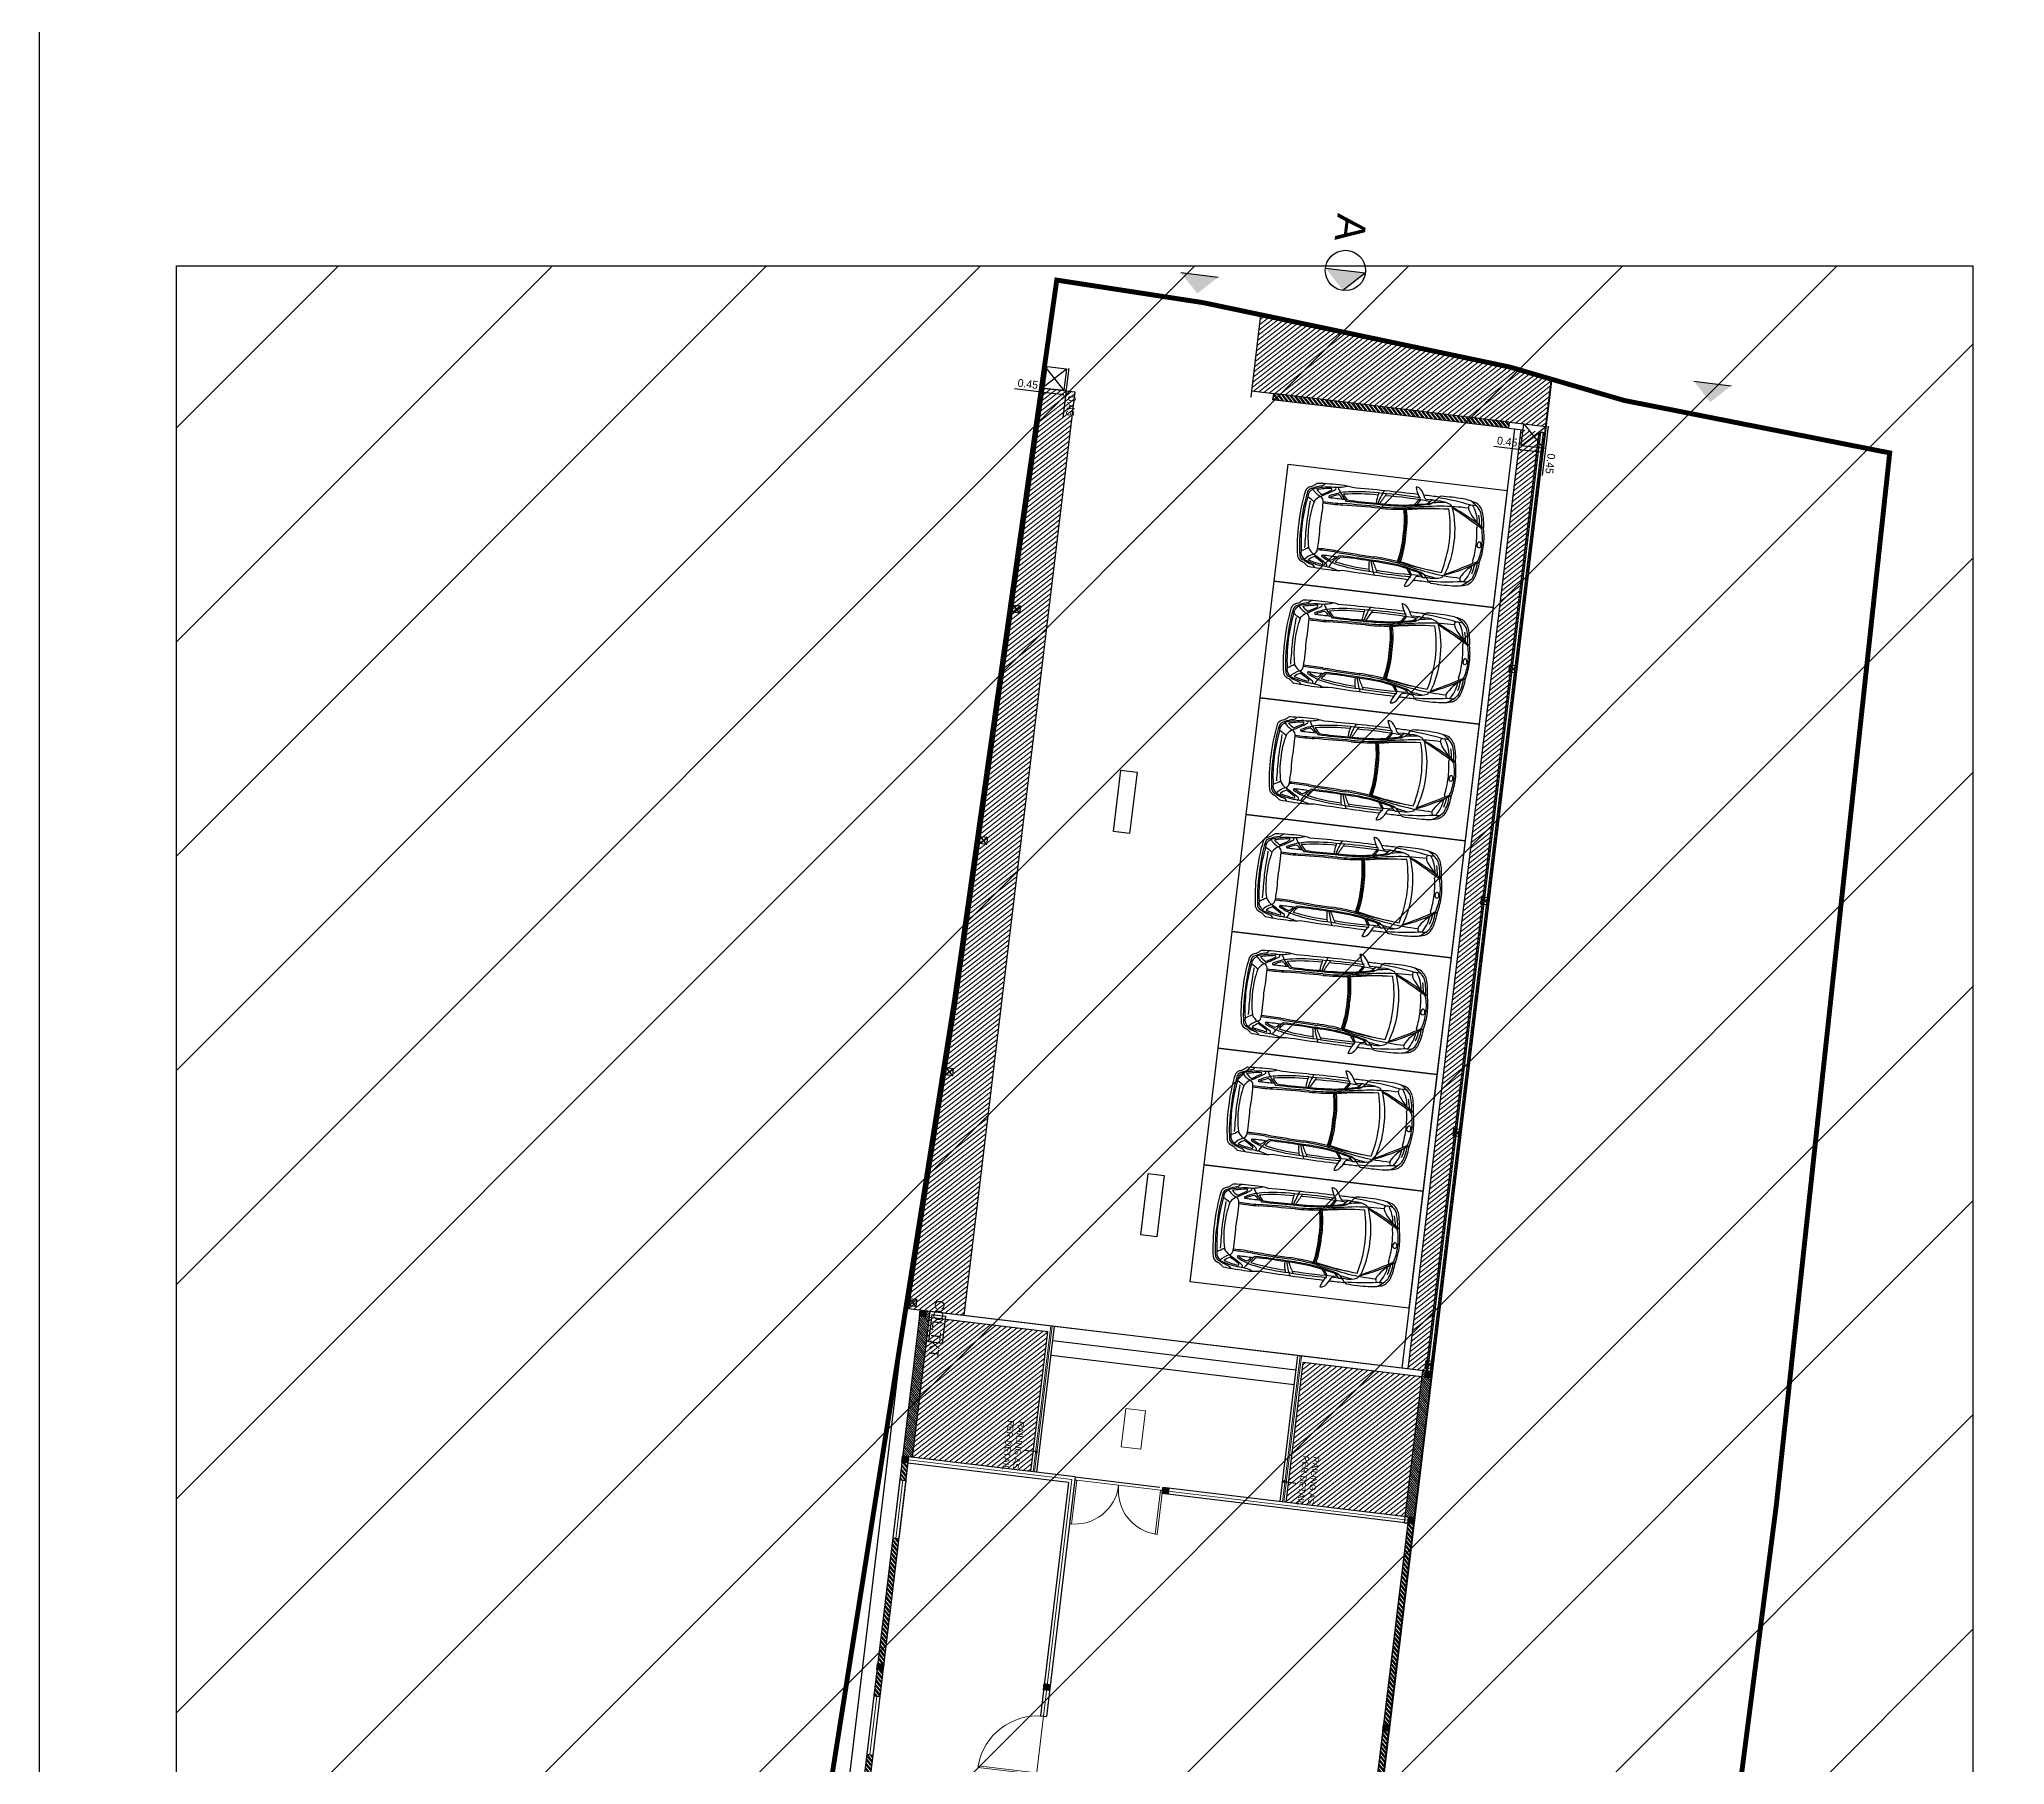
# Model space of a CAD drawing. Header units: metres. Extents: x 494 to 1845, y -666 to 1061.
# Drawn here: x 1651.731 to 1653.2, y 225.14 to 226.429 of the extents above; entities that cross this region are included whole.
import ezdxf
from ezdxf.enums import TextEntityAlignment as Align

# ---------------------------------------------------------------- set-up
doc = ezdxf.new("R2010")
doc.units = ezdxf.units.M
doc.header["$MEASUREMENT"] = 0
for name, pattern in [('1', [0]), ('141011 - Typical Flr Plans -1 - 1.5 & 1-2 BHK_ Kolshet Namrata1$0$HIDDEN', [0.375, 0.25, -0.125]), ('ACAD_ISO02W100', [15, 12, -3])]:
    doc.linetypes.add(name, pattern=pattern)
doc.layers.get('Defpoints').update_dxf_attribs({"color": 12})
for name, color, linetype in [('0 @ 1', 7, 'Continuous'), ('COLUMN', 1, 'Continuous'), ('PLOT - SURVEY', 1, '1'), ('SHEET', 7, 'Continuous'), ('VDA-PARKING', 252, 'Continuous'), ('VDA-WALL BELOW', 8, 'Continuous'), ('VDA_RAILING NOTE', 4, '1'), ('VDA_ROOF', 250, 'Continuous'), ('WALL', 250, 'Continuous')]:
    doc.layers.add(name, color=color, linetype=linetype)
for name, color, linetype, lineweight in [('07 TEXT', 7, 'Continuous', 13), ('A-Wall Hatch', 8, 'Continuous', 9), ('DIMENSION', 8, 'Continuous', 5), ('VDA-DOOR', 23, 'Continuous', 5), ('VDA-HATCH', 8, 'Continuous', 9), ('VDA-RAILING', 25, 'Continuous', 5), ('VDA-WALL', 250, 'Continuous', 25), ('VDA-WINDOW', 5, 'Continuous', 9)]:
    doc.layers.add(name, color=color, linetype=linetype, lineweight=lineweight)
doc.styles.add('arial', font='arial.ttf', dxfattribs={"height": 0.3})
doc.styles.add('RS', font='GOTHIC.TTF')
doc.styles.get("Standard").update_dxf_attribs({"font": 'arial.ttf'})
doc.dimstyles.new('SMALL', dxfattribs={"dimtxt": 0.16, "dimasz": 0.05, "dimexe": 0, "dimexo": 0, "dimgap": 0.05, "dimtad": 0, "dimdec": 1, "dimzin": 0, "dimdsep": 46, "dimtxsty": 'RS', "dimblk": 'ARCHTICK', "dimcen": 2.5, "dimclrd": 256, "dimclre": 256, "dimclrt": 5, "dimadec": 0, "dimazin": 0, "dimtfac": 1, "dimtofl": 0, "dimtmove": 0, "dimatfit": 3, "dimldrblk": 'ARCHTICK', "dimfxl": 0, "dimtolj": 1, "dimtzin": 0, "dimarcsym": 0})
doc.dimstyles.new('SMALL-1', dxfattribs={"dimtxt": 0.16, "dimasz": 0.035, "dimexe": 0, "dimexo": 0.1, "dimgap": 0.05, "dimtad": 1, "dimzin": 0, "dimdsep": 46, "dimtxsty": 'RS', "dimblk": 'DOT', "dimcen": 2.5, "dimclrd": 256, "dimclre": 256, "dimclrt": 5, "dimadec": 0, "dimazin": 0, "dimtfac": 1, "dimtdec": 3, "dimtofl": 0, "dimtmove": 0, "dimatfit": 3, "dimfxl": 0, "dimtolj": 1, "dimtzin": 0, "dimarcsym": 0})
pattern_1 = [(45, (1152.75841, 282.9493), (-0.11049, 0.11049), [])]
pattern_2 = [(315, (-1375.869545, -268.33895), (0.053916892, 0.053916892), [])]

# ---------------------------------------------------------------- blocks, each defined once
blk = doc.blocks.new('6555kkm')
at = {"lineweight": 30}
h = blk.add_hatch(color=5, dxfattribs=at)
h.dxf.hatch_style = 1
h.paths.add_polyline_path([(1152.883, 282.949), (1152.758, 282.949), (1152.758, 283.074), (1152.883, 283.074)])
h = blk.add_hatch()
h.set_pattern_fill('ANSI31', color=5, scale=1.25)
h.set_pattern_definition(pattern_1)
h.paths.add_polyline_path([(1152.758, 283.074), (1152.883, 283.074), (1152.883, 282.949), (1152.758, 282.949)])
h = blk.add_hatch()
h.set_pattern_fill('ANSI31', color=5, scale=1.25)
h.set_pattern_definition(pattern_1)
h.paths.add_polyline_path([(1152.758, 283.074), (1152.883, 283.074), (1152.883, 282.949), (1152.758, 282.949)])
at = {"layer": 'COLUMN', "color": 5, "lineweight": 25}
for p, q in [((1152.758, 282.949), (1152.883, 283.074)), ((1152.883, 282.949), (1152.758, 283.074))]:
    blk.add_line(p, q, dxfattribs=at)
blk.add_lwpolyline([(1152.758, 283.074), (1152.883, 283.074), (1152.883, 282.949), (1152.758, 282.949)], close=True, dxfattribs=at)
blk = doc.blocks.new('zw$417C')
at = {"layer": 'COLUMN', "color": 8, "lineweight": 30}
for p in [(-1092.551, -268.207), (-1097.451, -268.832), (-1102.821, -269.517), (-1107.771, -270.149, 0), (-1112.371, -270.736), (-1152.696, -271.587), (-1149.696, -271.587), (-1145.434, -271.587), (-1141.002, -271.587), (-1136.571, -271.587), (-1130.921, -271.587), (-1128.096, -271.587), (-1122.446, -271.587), (-1119.035, -271.587), (-1112.371, -272.987), (-1107.771, -272.712, 0), (-1102.821, -272.712, 0), (-1097.451, -272.712, 0), (-1092.551, -272.712, 0), (-1112.371, -275.512, 0), (-1107.771, -275.512), (-1102.821, -275.512, 0), (-1097.451, -275.512), (-1092.551, -275.512, 0), (-1149.696, -276.637), (-1136.571, -276.637), (-1130.921, -276.637), (-1128.096, -276.637), (-1122.446, -276.637), (-1112.371, -276.637), (-1145.434, -278.562), (-1141.002, -278.562), (-1136.571, -278.562), (-1130.921, -278.562), (-1128.096, -278.562), (-1122.446, -278.562), (-1119.035, -278.562), (-1116.496, -278.562, 0), (-1112.371, -279.412, 0), (-1107.771, -279.412, 0), (-1102.821, -279.412, 0), (-1097.451, -279.412), (-1092.551, -279.412), (-1152.696, -281.987), (-1149.696, -281.987), (-1145.434, -281.987), (-1141.002, -281.987), (-1136.571, -281.987), (-1130.921, -281.987), (-1128.096, -282.887), (-1122.446, -282.887), (-1119.035, -282.887), (-1116.496, -282.887, 0), (-1112.371, -282.887), (-1109.246, -282.887), (-1106.121, -282.887), (-1102.821, -282.887), (-1097.451, -282.887), (-1092.551, -282.887)]:
    blk.add_blockref('6555kkm', p, dxfattribs=at)
blk = doc.blocks.new('P1')
at = {"layer": 'VDA-PARKING'}
for p, q in [((0, 4.5), (2.4, 4.5)), ((0, 0), (0, 4.5)), ((2.4, 4.5), (2.4, 0)), ((2.4, 0), (0, 0))]:
    blk.add_line(p, q, dxfattribs=at)
at = {"layer": 'VDA-PARKING', "color": 8, "extrusion": (1.91705e-10, -0.000389212, 1)}
for p, q in [((0.457, 2.915), (0.372, 3.002, 0)), ((0.372, 3.002), (0.375, 2.898, 0)), ((1.88, 2.913), (1.965, 3.001, 0)), ((1.965, 3.001), (1.962, 2.897, 0)), ((0.399, 2.737), (0.51, 2.657, -0.001)), ((0.4, 2.764), (0.502, 2.7, -0.001)), ((1.937, 2.736), (1.826, 2.656, -0.001)), ((1.936, 2.763), (1.834, 2.699, -0.001))]:
    blk.add_line(p, q, dxfattribs=at)
for centre, radius, start, end in [((0.608, 3.758, -0.002), 0.317, 110.9327, 151.9874), ((3.979, 2.04, -0.002), 3.772, 146.6191, 158.4909), ((0.81, 3.224, -0.002), 0.848, 90.5361, 113.2209), ((0.892, 2.836, -0.002), 1.281, 92.7885, 108.0445), ((-0.027, 4.62, -0.002), 0.994, 301.9765, 329.477), ((0.971, 2.551, -0.002), 1.49, 97.7176, 105.6573), ((0.993, 3.911, -0.002), 0.223, 134.4498, 160.8123), ((1.193, 2.502, -0.002), 1.654, 90.7964, 102.6895), ((0.854, 4.062, -0.002), 0.0196, 105.8288, 154.5794), ((1.168, 2.954, -0.002), 1.171, 89.9376, 105.8288), ((1.143, 2.502, -0.002), 1.654, 77.2008, 89.094), ((1.169, 2.954, -0.002), 1.171, 74.0616, 89.9527), ((1.485, 4.062, -0.002), 0.0196, 25.3109, 74.0616), ((1.346, 3.911, -0.002), 0.223, 19.0781, 45.4406), ((-1.644, 2.045, -0.002), 3.772, 21.3994, 33.2712), ((2.367, 4.618, -0.002), 0.994, 210.4133, 237.9139), ((1.445, 2.835, -0.002), 1.281, 71.8458, 87.1018), ((1.528, 3.224, -0.002), 0.848, 66.6694, 89.3542), ((1.365, 2.551, -0.002), 1.49, 74.2331, 82.1727), ((1.731, 3.757, -0.002), 0.317, 27.903, 68.9577), ((4.147, 3.397, -0.002), 3.876, 176.6212, 183.2691), ((1.465, 3.555, -0.002), 1.19, 162.8092, 176.6212), ((0.896, 3.476, -0.002), 0.675, 128.5941, 152.2222), ((5.141, 2.935, -0.002), 4.832, 169.7118, 177.7895), ((0.785, 3.3, -0.002), 0.673, 95.1462, 126.3462), ((1.447, 3.82, -0.002), 1.061, 174.3363, 181.1523), ((0.428, 3.799, -0.002), 0.0412, 181.1523, 223.466), ((0.428, 3.8, -0.002), 0.0425, 223.466, 263.2575), ((0.436, 3.868, -0.002), 0.11, 263.2575, 304.968), ((5.169, 3.714, -0.002), 4.719, 179.4645, 186.3924), ((10.007, -1.278, -0.002), 10.62, 150.2954, 153.6878), ((0.808, 4.013, -0.002), 0.0381, 227.7847, 248.458), ((0.814, 4.029, -0.002), 0.055, 248.458, 280.7122), ((1.147, 2.268, -0.002), 1.736, 89.2525, 100.7122), ((1.189, 2.268, -0.002), 1.736, 79.1781, 90.6378), ((1.525, 4.028, -0.002), 0.055, 259.1781, 291.4323), ((1.531, 4.012, -0.002), 0.0381, 291.4323, 312.1056), ((-7.678, -1.261, -0.002), 10.62, 26.2026, 29.5949), ((1.552, 3.299, -0.002), 0.673, 53.5441, 84.7441), ((1.902, 3.866, -0.002), 0.11, 234.9223, 276.6328), ((-2.831, 3.722, -0.002), 4.719, 353.4979, 0.4259), ((1.442, 3.476, -0.002), 0.675, 27.6681, 51.2962), ((1.91, 3.799, -0.002), 0.0425, 276.6328, 316.4243), ((1.911, 3.798, -0.002), 0.0412, 316.4243, 358.738), ((0.891, 3.82, -0.002), 1.061, 358.738, 5.554), ((-2.804, 2.943, -0.002), 4.832, 2.1008, 10.1785), ((0.873, 3.556, -0.002), 1.19, 3.2691, 17.0812), ((-1.809, 3.403, -0.002), 3.876, 356.6212, 3.2691), ((0.932, 3.164, -0.002), 0.555, 157.786, 182.1379), ((3.362, 3.632, -0.002), 2.992, 186.6719, 191.854), ((0.476, 3.352, -0.002), 0.0629, 105.3626, 159.257), ((1.125, 1.705, -0.002), 1.846, 88.6326, 111.1512), ((1.192, 0.807, -0.002), 2.646, 90.5448, 104.7008), ((6.442, 3.729, -0.002), 5.932, 183.502, 191.8762), ((1.21, 1.705, -0.002), 1.846, 68.7391, 91.2578), ((1.141, 0.807, -0.002), 2.646, 75.1895, 89.3455), ((-4.103, 3.739, -0.002), 5.932, 348.0141, 356.3884), ((1.861, 3.35, -0.002), 0.0629, 20.6333, 74.5277), ((-1.023, 3.636, -0.002), 2.992, 348.0363, 353.2184), ((1.406, 3.164, -0.002), 0.555, 357.7524, 22.1043), ((0.535, 2.383, -0.002), 0.503, 111.1835, 134.2764), ((0.313, 3.178, -0.002), 0.0364, 183.2691, 243.959), ((45.639, 2.786, -0.002), 45.343, 179.5461, 179.9508), ((0.138, 2.799, -0.002), 0.367, 30.9223, 61.7196), ((0.334, 2.889, -0.002), 0.0423, 298.0014, 12.5995), ((8.8, 2.423, -0.002), 8.449, 175.5592, 176.0701), ((-1.043, 3.102, -0.002), 1.42, 359.0121, 1.6745), ((8.8, 2.423, -0.002), 8.407, 176.3245, 182.5982), ((-6.681, 1.307, -0.002), 7.317, 9.1773, 13.5155), ((0.333, 2.915, -0.002), 0.141, 8.5366, 30.9223), ((-3.983, 1.826, -0.002), 4.59, 8.3046, 13.985), ((13.664, 5.043, -0.002), 13.314, 188.0072, 190.9665), ((6.504, 3.585, -0.002), 5.983, 184.0252, 190.9208), ((-4.166, 3.595, -0.002), 5.983, 348.9695, 355.8651), ((-11.323, 5.067, -0.002), 13.314, 348.9238, 351.8832), ((6.318, 1.817, -0.002), 4.59, 165.9053, 171.5858), ((9.015, 1.292, -0.002), 7.317, 166.3748, 170.713), ((2.004, 2.913, -0.002), 0.141, 148.968, 171.3537), ((2.198, 2.797, -0.002), 0.367, 118.1707, 148.968), ((-6.464, 2.438, -0.002), 8.407, 357.2921, 3.5658), ((2.003, 2.887, -0.002), 0.0423, 167.2908, 241.8889), ((3.38, 3.098, -0.002), 1.42, 178.2158, 180.8782), ((-6.464, 2.438, -0.002), 8.449, 3.8202, 4.3312), ((1.8, 2.381, -0.002), 0.503, 45.614, 68.7069), ((2.024, 3.176, -0.002), 0.0364, 295.9313, 356.6212), ((-43.302, 2.871, -0.002), 45.343, 359.9396, 0.3443), ((0.227, 2.664, -0.002), 0.0753, 171.1277, 194.9458), ((0.298, 2.653, -0.002), 0.148, 156.896, 171.1277), ((-0.113, 3.49, -0.002), 0.886, 287.5165, 300.6693), ((0.253, 2.672, -0.002), 0.0985, 134.2764, 156.896), ((45.639, 2.786, -0.002), 45.343, 180.1043, 181.8068), ((0.374, 2.724, -0.002), 0.0351, 106.1063, 174.2179), ((8.8, 2.423, -0.002), 8.449, 177.747, 183.0015), ((0.361, 2.713, -0.002), 0.045, 32.507, 86.2001), ((-5.472, 1.855, -0.002), 6.046, 0.1688, 5.8765), ((-0.687, 2.308, -0.002), 1.26, 2.2889, 8.3046), ((-4.006, 1.842, -0.002), 4.647, 1.3507, 8.2676), ((1.086, 0.468, -0.002), 2.063, 87.7114, 102.9428), ((1.086, 0.468, -0.002), 2.036, 87.7114, 102.9428), ((-4.006, 1.842, -0.002), 4.676, 1.3507, 7.4904), ((1.086, 0.468, -0.002), 2.09, 87.7114, 102.4204), ((1.247, 0.468, -0.002), 2.09, 77.4699, 92.1789), ((1.247, 0.468, -0.002), 2.063, 76.9476, 92.1789), ((1.247, 0.468, -0.002), 2.036, 76.9476, 92.1789), ((6.341, 1.832, -0.002), 4.676, 172.3999, 178.5396), ((6.341, 1.832, -0.002), 4.647, 171.6227, 178.5396), ((7.807, 1.843, -0.002), 6.046, 174.0138, 179.7216), ((3.023, 2.304, -0.002), 1.26, 171.5858, 177.6014), ((1.975, 2.711, -0.002), 0.045, 93.6902, 147.3833), ((1.962, 2.722, -0.002), 0.0351, 5.6724, 73.784), ((-6.464, 2.438, -0.002), 8.449, 356.8888, 2.1433), ((2.451, 3.487, -0.002), 0.886, 239.221, 252.3738), ((-43.302, 2.871, -0.002), 45.343, 358.0836, 359.786), ((2.083, 2.671, -0.002), 0.0985, 22.9943, 45.614), ((2.038, 2.651, -0.002), 0.148, 8.7626, 22.9943), ((2.11, 2.662, -0.002), 0.0753, 344.9445, 8.7626), ((0.992, 3.555, -0.002), 1.695, 245.9927, 255.8566), ((5.36, 10.986, -0.002), 10.226, 240.7633, 242.0874), ((-3.708, 1.941, -0.002), 4.301, 359.5019, 5.5659), ((6.043, 1.931, -0.002), 4.301, 174.3244, 180.3885), ((-3.008, 10.994, -0.002), 10.226, 297.8029, 299.127), ((4.377, 1.926, -0.002), 4.014, 179.2139, 189.1558), ((0.583, 2.65, -0.002), 0.777, 253.7364, 269.5106), ((4.377, 1.926, -0.002), 3.972, 180.4609, 190.6811), ((-6.484, 1.488, -0.002), 7.068, 358.3294, 3.127), ((-10.7, 1.341, -0.002), 11.306, 359.5686, 2.8492), ((34.924, 2.76, -0.002), 34.294, 181.3507, 182.611), ((34.924, 2.76, -0.002), 34.265, 181.3507, 182.611), ((-32.587, 2.825, -0.002), 34.265, 357.2793, 358.5396), ((-32.587, 2.825, -0.002), 34.294, 357.2793, 358.5396), ((13.034, 1.319, -0.002), 11.306, 177.0411, 180.3217), ((8.818, 1.473, -0.002), 7.068, 176.7634, 181.561), ((1.346, 3.555, -0.002), 1.695, 284.0337, 293.8977), ((1.753, 2.649, -0.002), 0.777, 270.3798, 286.154), ((-2.042, 1.932, -0.002), 3.972, 349.2092, 359.4294), ((-2.042, 1.932, -0.002), 4.014, 350.7346, 0.6765), ((1.463, 1.129, -0.002), 1.167, 168.784, 179.7571), ((-0.615, 0.928, -0.002), 0.97, 0.6767, 19.1399), ((-0.278, 2.179, -0.002), 1.278, 300.4154, 313.7356), ((1.623, 1.482, -0.002), 1.225, 189.1558, 208.271), ((-0.278, 2.179, -0.002), 1.243, 307.1982, 313.7356), ((-12.347, 0.991, -0.002), 12.921, 359.6859, 1.0381), ((2.613, 2.177, -0.002), 1.278, 226.1547, 239.4749), ((2.613, 2.177, -0.002), 1.243, 226.1547, 232.6921), ((14.68, 0.966, -0.002), 12.921, 178.8522, 180.2044), ((0.711, 1.483, -0.002), 1.225, 331.6193, 350.7346), ((2.948, 0.924, -0.002), 0.97, 160.7504, 179.2136), ((0.871, 1.13, -0.002), 1.167, 0.1332, 11.1064), ((5.805, 1.106, -0.002), 5.509, 179.7094, 184.7553), ((0.352, 1.107, -0.002), 0.0337, 256.8846, 300.4154), ((0.379, 1.002, -0.002), 0.0266, 25.509, 177.7485), ((2.377, 1.174, -0.002), 2.035, 186.6303, 197.6651), ((0.405, 0.926, -0.002), 0.0203, 37.9978, 157.2904), ((2.377, 1.174, -0.002), 2.005, 186.9029, 195.509), ((-3.243, -1.358, -0.002), 4.35, 28.6909, 33.1306), ((-3.243, -1.358, -0.002), 4.324, 29.2693, 32.0689), ((0.654, 1.033, -0.002), 0.171, 118.3286, 159.3503), ((0.996, 1.222, -0.002), 0.518, 194.3115, 215.4978), ((0.557, 0.915, -0.002), 0.0181, 226.6705, 17.8126), ((-5.042, 0.938, -0.002), 5.714, 358.5996, 2.611), ((0.886, -3.46, -0.002), 4.264, 86.2314, 92.7421), ((-5.042, 0.938, -0.002), 5.742, 358.5996, 2.611), ((1.439, -3.46, -0.002), 4.264, 87.1483, 93.6589), ((7.375, 0.926, -0.002), 5.742, 177.2793, 181.2907), ((7.375, 0.926, -0.002), 5.714, 177.2793, 181.2907), ((1.776, 0.914, -0.002), 0.0181, 162.0778, 313.2199), ((1.337, 1.221, -0.002), 0.518, 324.3925, 345.5789), ((5.572, -1.366, -0.002), 4.35, 146.7597, 151.1994), ((1.679, 1.032, -0.002), 0.171, 20.54, 61.5618), ((5.572, -1.366, -0.002), 4.324, 147.8214, 150.621), ((-0.043, 1.177, -0.002), 2.005, 344.3813, 352.9874), ((-0.043, 1.177, -0.002), 2.035, 342.2252, 353.26), ((1.928, 0.924, -0.002), 0.0203, 22.6, 141.8925), ((1.954, 1, -0.002), 0.0266, 2.1418, 154.3813), ((1.981, 1.105, -0.002), 0.0337, 239.4749, 283.0057), ((-3.472, 1.115, -0.002), 5.509, 355.135, 0.1809), ((0.223, 0.675, -0.002), 0.144, 16.0333, 55.489), ((0.352, 0.647, -0.002), 0.0371, 175.8933, 221.9107), ((-0.162, 0.186, -0.002), 0.653, 36.1973, 41.9107), ((1.235, 0.966, -0.002), 0.909, 196.0333, 206.548), ((0.179, 0.435, -0.002), 0.231, 22.2754, 36.1973), ((0.916, 0.737, -0.002), 0.565, 202.2754, 206.4697), ((0.542, 0.551, -0.002), 0.148, 206.4697, 252.5916), ((0.431, 0.564, -0.002), 0.0098, 206.548, 314.9442), ((0.546, 0.567, -0.002), 0.117, 186.5016, 251.2604), ((0.198, 0.882, -0.002), 0.404, 306.4094, 337.9574), ((0.13, 0.952, -0.002), 0.445, 315.1666, 333.9155), ((0.593, 0.626, -0.002), 0.155, 202.7449, 277.7681), ((1.103, 3.659, -0.002), 3.304, 259.4521, 271.0928), ((1.069, 3.559, -0.002), 3.153, 259.7507, 271.7624), ((0.678, 0.684, -0.002), 0.115, 103.9926, 156.2586), ((0.95, 0.994, -0.002), 0.461, 214.9668, 233.8282), ((1.919, -0.221, -0.002), 1.479, 145.5828, 151.9919), ((1.197, 3.995, -0.002), 3.57, 260.5978, 269.5043), ((0.981, -1.842, -0.002), 2.658, 96.4482, 97.1481), ((0.723, 0.713, -0.002), 0.101, 243.4254, 256.4704), ((40.602, 1047.071, -0.002), 1047.302, 267.81584, 267.842045), ((1.15, 2.486, -0.002), 1.925, 256.4704, 270.4915), ((1.186, 2.486, -0.002), 1.925, 269.3988, 283.4199), ((-36.266, 1047.145, -0.002), 1047.302, 272.048285, 272.07449), ((1.142, 3.995, -0.002), 3.57, 270.386, 279.2926), ((1.269, 3.558, -0.002), 3.153, 268.1279, 280.1396), ((1.236, 3.658, -0.002), 3.304, 268.7975, 280.4382), ((1.61, 0.712, -0.002), 0.101, 283.4199, 296.4649), ((0.412, -0.22, -0.002), 1.479, 27.8985, 34.3076), ((1.347, -1.842, -0.002), 2.658, 82.7423, 83.4421), ((1.383, 0.994, -0.002), 0.461, 306.0621, 324.9235), ((1.655, 0.683, -0.002), 0.115, 23.6318, 75.8978), ((1.74, 0.625, -0.002), 0.155, 262.1222, 337.1454), ((2.135, 0.88, -0.002), 0.404, 201.9329, 233.4809), ((2.204, 0.95, -0.002), 0.445, 205.9748, 224.7237), ((1.787, 0.566, -0.002), 0.117, 288.63, 353.3887), ((1.79, 0.55, -0.002), 0.148, 287.2987, 333.4207), ((1.902, 0.562, -0.002), 0.0098, 224.9461, 333.3424), ((1.098, 0.966, -0.002), 0.909, 333.3424, 343.857), ((1.417, 0.737, -0.002), 0.565, 333.4207, 337.6149), ((2.153, 0.434, -0.002), 0.231, 143.693, 157.6149), ((2.493, 0.184, -0.002), 0.653, 137.9796, 143.693), ((2.109, 0.673, -0.002), 0.144, 124.4013, 163.857), ((1.981, 0.646, -0.002), 0.0371, 317.9796, 3.997)]:
    blk.add_arc(centre, radius, start, end, dxfattribs=at)
blk.add_ellipse((1.17, 4.063), major_axis=(-0.0606, -0.0003, 0), ratio=0.652487, start_param=4.708193, end_param=7.849785, dxfattribs=at)
at = {"layer": 'VDA-PARKING', "color": 8, "extrusion": (-1.91705e-10, 0.000389212, -1)}
blk.add_ellipse((1.17, 4.063), major_axis=(0.0606, -0.0004, 0), ratio=0.652487, start_param=4.708193, end_param=7.849785, dxfattribs=at)
blk = doc.blocks.new('afasfdas')
at = {"layer": 'VDA-DOOR', "color": 5, "linetype": '141011 - Typical Flr Plans -1 - 1.5 & 1-2 BHK_ Kolshet Namrata1$0$HIDDEN'}
for p, q in [((-0.038, -0.001), (-0.038, -0.9)), ((0, -0.001), (-0.038, -0.001)), ((0, -0.9), (0, -0.001)), ((-0.038, -0.9), (0, -0.9))]:
    blk.add_line(p, q, dxfattribs=at)
blk.add_arc((0, 0), 0.9, 180.0425, 270, dxfattribs=at)
blk = doc.blocks.new('RWRERE')
h = blk.add_hatch(color=251)
h.dxf.hatch_style = 1
h.paths.add_polyline_path([(0, 0.383), (-0.383, 0), (0.383, 0)])
for p, q in [((-0.383, 0), (0, 0.383)), ((0.383, 0), (-0.383, 0))]:
    blk.add_line(p, q)
blk.add_circle((0, 0), 0.383)
blk = doc.blocks.new('DFSDFASDFASD')
at = {"layer": 'VDA_ROOF', "color": 5, "lineweight": 30, "ltscale": 4}
blk.add_lwpolyline([(43.72, 7.876), (16.866, 4.45), (-16.85, 4.45), (-16.85, -6.375), (7.45, -6.375), (7.45, -7.275), (43.72, -7.275), (43.72, -3.8), (45.045, -3.8), (45.045, 0.825), (43.72, 0.825)], close=True, dxfattribs=at)
blk = doc.blocks.new('zw$BC4F')
h = blk.add_hatch(color=251)
h.dxf.hatch_style = 1
h.paths.add_polyline_path([(0.383, 0.383), (0, 0), (0.765, 0)])
blk.add_line((0.765, 0), (0, 0))
blk = doc.blocks.new('_Dot')
at = {"color": 0, "linetype": 'ByBlock', "lineweight": -2}
blk.add_line((-0.5, 0), (-1, 0), dxfattribs=at)
at = {"color": 0, "linetype": 'ByBlock', "const_width": 0.5}
blk.add_lwpolyline([(-0.25, 0, 1), (0.25, 0, 1)], format="xyb", close=True, dxfattribs=at)
blk = doc.blocks.new('*D330')
at = {"layer": 'Defpoints', "color": 0, "transparency": 16777216}
for p in [(-0.225, 0.225), (0.225, 0.274), (0.225, 0.225)]:
    blk.add_point(p, dxfattribs=at)
at = {"layer": 'DIMENSION', "lineweight": -2, "transparency": 16777216}
for p, q in [((-0.225, 0.274), (-0.225, 0.274)), ((-0.19, 0.274), (0.19, 0.274)), ((0.225, 0.274), (0.225, 0.274)), ((0.225, 0.274), (0.775, 0.274))]:
    blk.add_line(p, q, dxfattribs=at)
at = {"layer": 'DIMENSION', "lineweight": -2, "transparency": 16777216, "xscale": 0.035, "yscale": 0.035, "zscale": 0.035, "rotation": 180}
blk.add_blockref('_Dot', (-0.225, 0.274), dxfattribs=at)
at = {"layer": 'DIMENSION', "lineweight": -2, "transparency": 16777216, "xscale": 0.035, "yscale": 0.035, "zscale": 0.035}
blk.add_blockref('_Dot', (0.225, 0.274), dxfattribs=at)
at = {"layer": 'DIMENSION', "color": 5, "transparency": 16777216, "insert": (0.518, 0.408), "char_height": 0.16, "attachment_point": 5, "style": 'RS'}
blk.add_mtext('\\A1;0.45', dxfattribs=at)
blk = doc.blocks.new('*D331')
at = {"layer": 'Defpoints', "color": 0, "transparency": 16777216}
for p in [(0.225, 0.225), (0.225, -0.225), (0.311, -0.225)]:
    blk.add_point(p, dxfattribs=at)
at = {"layer": 'DIMENSION', "lineweight": -2, "transparency": 16777216}
for p, q in [((0.311, 0.225), (0.311, 0.225)), ((0.311, 0.19), (0.311, -0.19)), ((0.311, -0.225), (0.311, -0.225)), ((0.311, -0.225), (0.311, -0.775))]:
    blk.add_line(p, q, dxfattribs=at)
at = {"layer": 'DIMENSION', "lineweight": -2, "transparency": 16777216, "xscale": 0.035, "yscale": 0.035, "zscale": 0.035}
for p, rotation in [((0.311, 0.225), 90), ((0.311, -0.225), 270)]:
    blk.add_blockref('_Dot', p, dxfattribs=dict(at, rotation=rotation))
at = {"layer": 'DIMENSION', "color": 5, "transparency": 16777216, "insert": (0.177, -0.518), "char_height": 0.16, "attachment_point": 5, "rotation": 90, "style": 'RS'}
blk.add_mtext('\\A1;0.45', dxfattribs=at)
blk = doc.blocks.new('zw$E9AB')
at = {"layer": 'COLUMN', "lineweight": 30}
blk.add_lwpolyline([(0, 0.15), (0.15, 0.15), (0.15, 0), (0, 0)], close=True, dxfattribs=at)
at = {"layer": 'VDA-WALL BELOW'}
for p, q in [((0, 0), (0.15, 0.15)), ((0.15, 0), (0, 0.15))]:
    blk.add_line(p, q, dxfattribs=at)
blk = doc.blocks.new('_ArchTick')
at = {"color": 0, "linetype": 'ByBlock', "const_width": 0.15}
blk.add_lwpolyline([(-0.5, -0.5), (0.5, 0.5)], dxfattribs=at)
blk = doc.blocks.new('DASFA')
at = {"layer": 'VDA-DOOR', "color": 5}
for p, q in [((0.974, 0.629), (0.974, -0.571)), ((1.012, 0.629), (0.974, 0.629)), ((1.012, -0.571), (1.012, 0.629))]:
    blk.add_line(p, q, dxfattribs=at)
at = {"layer": 'VDA-DOOR'}
blk.add_line((0.974, -0.571), (1.012, -0.571), dxfattribs=at)
at = {"layer": 'VDA-DOOR', "color": 5, "linetype": 'ACAD_ISO02W100', "ltscale": 0.01}
blk.add_arc((1.037, 0.652), 1.225, 181.0882, 267.0698, dxfattribs=at)
blk = doc.blocks.new('dasfdsfffffffff')
at = {"layer": 'VDA-WALL', "lineweight": 30}
blk.add_lwpolyline([(-0.225, 0.225), (0.225, 0.225), (0.225, -0.225), (-0.225, -0.225)], close=True, dxfattribs=at)
at = {"layer": 'VDA-WALL BELOW'}
for p, q in [((0.225, -0.225), (-0.225, 0.225)), ((-0.225, -0.225), (0.225, 0.225))]:
    blk.add_line(p, q, dxfattribs=at)
at = {"layer": 'DIMENSION', "color": 4}
for p1, p2, distance, picture, middle in [((-0.225, 0.225), (0.225, 0.225), 0.049, '*D330', (0.518, 0.408)), ((0.225, 0.225), (0.225, -0.225), 0.086, '*D331', (0.177, -0.518))]:
    dim = blk.add_aligned_dim(p1=p1, p2=p2, distance=distance, dimstyle='SMALL-1', dxfattribs=at)
    dim.commit()
    dim.dimension.update_dxf_attribs({"geometry": picture, "text_midpoint": middle})
blk = doc.blocks.new('dsfaaaaaa')
at = {"color": 4}
for name, p in [('dasfdsfffffffff', (-0.12, 0.225)), ('zw$E9AB', (4.571, 0.3)), ('zw$E9AB', (9.337, 0.3)), ('zw$E9AB', (14.103, 0.3)), ('zw$E9AB', (18.869, 0.3)), ('dasfdsfffffffff', (-0.12, -9.63)), ('zw$E9AB', (4.571, -9.91)), ('zw$E9AB', (9.337, -10.014)), ('zw$E9AB', (14.103, -10.142)), ('zw$E9AB', (18.869, -10.324))]:
    blk.add_blockref(name, p, dxfattribs=at)
blk = doc.blocks.new('zw$2126')
at = {"layer": 'A-Wall Hatch'}
h = blk.add_hatch(dxfattribs=at)
h.set_pattern_fill('ANSI31', color=62, scale=0.61, angle=270)
h.set_pattern_definition(pattern_2)
h.paths.add_polyline_path([(4.271, 1.801), (4.271, 2.441), (23.248, 2.441), (23.25, 1.292), (16.897, 1.555)])
h.paths.add_polyline_path([(2.265, 6.016), (3.821, 6.02), (3.821, 12.066), (2.851, 12.066), (2.707, 11.198)])
h.paths.add_polyline_path([(23.373, 9.429), (23.373, 11.866), (26.248, 11.866), (26.248, 9.429)])
h.paths.add_polyline_path([(23.373, 1.741), (26.248, 1.741), (26.248, 4.179), (23.373, 4.179)])
h.paths.add_polyline_path([(64.418, 12.891), (71.648, 12.891), (71.641, 13.813)])
h.paths.add_polyline_path([(71.648, 13.76), (75.673, 13.76), (75.673, 14.327), (71.641, 13.813)])
h = blk.add_hatch(dxfattribs=at)
h.set_pattern_fill('ANSI31', color=62, scale=0.61, angle=270)
h.set_pattern_definition(pattern_2)
h.paths.add_polyline_path([(3.946, 11.566), (23.248, 11.566), (23.248, 11.941), (3.946, 11.941)])
at = {"layer": 'VDA-HATCH'}
h = blk.add_hatch(dxfattribs=at)
h.set_pattern_fill('ANSI32', color=256, scale=0.17)
h.set_pattern_definition([(45, (-1375.869545, -268.338946), (-0.0450780573, 0.0450780573), []), (45, (-1375.839493, -268.338946), (-0.0450780573, 0.0450780573), [])])
h.paths.add_polyline_path([(75.798, 14.343), (75.797, 14.469), (56.963, 12.066), (26.248, 12.066), (26.248, 11.941), (56.971, 11.941)])
h.paths.add_polyline_path([(38.498, 1.541), (38.498, 1.666), (39.373, 1.666), (39.373, 5.091), (39.435, 5.091), (39.498, 5.091), (39.498, 1.666), (40.098, 1.666), (40.098, 1.541)])
h.paths.add_polyline_path([(44.423, 1.541), (44.423, 1.666), (45.023, 1.666), (45.023, 5.091), (45.148, 5.091), (45.148, 1.666), (45.748, 1.666), (45.748, 1.541)])
h.paths.add_polyline_path([(41.598, 1.541), (41.598, 1.666), (42.198, 1.666), (42.198, 5.091), (42.323, 5.091), (42.323, 1.666), (42.923, 1.666), (42.923, 1.541)])
h.paths.add_polyline_path([(47.248, 1.541), (47.248, 1.666), (47.848, 1.666), (47.848, 5.091), (47.973, 5.091), (47.973, 1.541)])
h.paths.add_polyline_path([(80.868, 10.854), (80.868, 10.941), (81.593, 10.941), (81.593, 10.816), (80.993, 10.816), (80.993, 9.616), (80.868, 9.616)])
h.paths.add_polyline_path([(78.061, 14.758), (79.016, 14.88), (79.19, 14.902), (79.216, 14.905), (80.07, 15.014), (80.085, 14.89), (78.077, 14.634)])
h.paths.add_polyline_path([(83.393, 15.438), (83.518, 15.438), (83.518, 10.516), (83.393, 10.516)])
h.paths.add_polyline_path([(81.855, 15.242), (81.871, 15.118), (83.393, 15.312), (83.393, 15.438)])
h.paths.add_polyline_path([(61.073, 1.041), (61.073, 4.066), (61.198, 4.066), (61.198, 1.041)])
h.paths.add_polyline_path([(60.923, 4.966), (60.923, 5.091), (63.573, 5.091), (63.573, 4.966)])
h.paths.add_polyline_path([(63.573, 2.791), (63.698, 2.791), (63.698, 0.641), (63.573, 0.641)])
h.paths.add_polyline_path([(82.343, 10.816), (82.343, 10.941), (83.393, 10.941), (83.393, 10.816)])
h.paths.add_polyline_path([(62.548, 2.516), (63.573, 2.516), (63.573, 2.641), (62.548, 2.641)])
h.paths.add_polyline_path([(47.848, 0.641), (47.848, 0.766), (48.604, 0.766), (48.604, 0.641)])
h.paths.add_polyline_path([(50.104, 0.641), (50.104, 0.766), (51.366, 0.766), (51.366, 0.641)])
h.paths.add_polyline_path([(47.848, 1.541), (47.848, 0.766), (47.973, 0.766), (47.973, 1.541)])
h.paths.add_polyline_path([(60.323, 2.066), (61.073, 2.066), (61.073, 2.191), (60.323, 2.191)])
h.paths.add_polyline_path([(75.798, 14.469), (75.798, 14.343), (76.292, 14.406), (76.276, 14.53)])
h.paths.add_polyline_path([(62.548, 1.041), (62.548, 1.766), (62.673, 1.766), (62.673, 1.041)])
h.paths.add_polyline_path([(60.473, 3.689), (61.073, 3.689), (61.073, 3.814), (60.473, 3.814)])
h.paths.add_polyline_path([(60.623, 1.041), (60.623, 1.166), (61.073, 1.166), (61.073, 1.041)])
h.paths.add_polyline_path([(59.573, 1.041), (59.573, 1.166), (60.023, 1.166), (60.023, 1.041)])
h.paths.add_polyline_path([(73.123, 10.516), (73.248, 10.516), (73.248, 10.941), (73.123, 10.941), (73.123, 10.516)])
h.paths.add_polyline_path([(75.673, 10.516), (75.673, 10.941), (75.798, 10.941), (75.798, 10.516)])
h.paths.add_polyline_path([(78.493, 10.516), (78.493, 10.941), (78.618, 10.941), (78.618, 10.516), (78.493, 10.516)])
h.paths.add_polyline_path([(62.548, 1.041), (62.173, 1.041), (62.173, 1.166), (62.548, 1.166)])
h.paths.add_polyline_path([(61.198, 1.041), (61.198, 1.166), (61.573, 1.166), (61.573, 1.041)])
h.paths.add_polyline_path([(83.393, 9.616), (83.518, 9.616), (83.518, 9.916), (83.393, 9.916)])
h.paths.add_polyline_path([(62.673, 1.041), (62.673, 1.166), (62.823, 1.166), (62.823, 1.041)])
h.paths.add_polyline_path([(63.573, 1.041), (63.423, 1.041), (63.423, 1.166), (63.573, 1.166)])
h.paths.add_polyline_path([(52.866, 0.766), (52.866, 0.641), (59.573, 0.641), (59.573, 5.091), (54.823, 5.091), (54.823, 4.966), (59.448, 4.966), (59.448, 0.766), (53.623, 0.766), (53.623, 5.091), (53.498, 5.091), (53.498, 0.766)])
h.paths.add_polyline_path([(26.248, 1.666), (26.73, 1.666), (26.73, 1.541), (26.248, 1.541)])
h.paths.add_polyline_path([(27.93, 1.541), (27.93, 1.666), (31.173, 1.666), (31.173, 1.541)])
h.paths.add_polyline_path([(32.373, 1.666), (35.615, 1.666), (35.615, 1.541), (32.373, 1.541)])
h.paths.add_polyline_path([(37.173, 5.091), (37.298, 5.091), (37.298, 1.541), (36.815, 1.541), (36.815, 1.666), (37.173, 1.666)])
h = blk.add_hatch(dxfattribs=at)
h.set_pattern_fill('ANSI32', color=256, scale=0.17)
h.set_pattern_definition([(45, (-1463.41263, -271.008336), (-0.0450780573, 0.0450780573), []), (45, (-1463.382576, -271.008336), (-0.0450780573, 0.0450780573), [])])
h.paths.add_polyline_path([(23.248, 11.979), (3.946, 11.979), (3.946, 11.941), (23.248, 11.941)])
h.paths.add_polyline_path([(23.248, 12.066), (3.946, 12.066), (3.946, 12.029), (23.248, 12.029)])
h.paths.add_polyline_path([(3.946, 6.466), (3.946, 11.316), (3.821, 11.316), (3.821, 6.466)])
h = blk.add_hatch(dxfattribs=at)
h.set_pattern_fill('ANSI31', color=256, scale=0.26)
h.set_pattern_definition([(45, (-1375.869545, -268.338946), (-0.0229809704, 0.0229809704), [])])
h.paths.add_polyline_path([(23.248, 12.066), (23.248, 11.866), (26.248, 11.866), (26.248, 12.066)])
h.paths.add_polyline_path([(23.248, 1.541), (26.248, 1.541), (26.248, 1.666), (26.248, 1.741), (23.248, 1.741)])
at = {"color": 105, "lineweight": 30}
for points in [[(23.248, 11.866), (26.373, 11.866), (26.373, 11.941), (56.971, 11.941), (75.673, 14.327)], [(3.946, 11.941), (23.248, 11.941)]]:
    blk.add_lwpolyline(points, dxfattribs=at)
for points in [[(19.922, 6.159), (21.182, 6.159), (21.182, 5.829), (19.922, 5.829)], [(11.819, 4.625), (13.079, 4.625), (13.079, 4.295), (11.819, 4.295)]]:
    blk.add_lwpolyline(points, close=True)
at = {"layer": '07 TEXT'}
blk.add_lwpolyline([(25.522, 6.351), (24.737, 6.351), (24.737, 5.951), (25.522, 5.951)], close=True, dxfattribs=at)
at = {"layer": 'COLUMN'}
blk.add_lwpolyline([(23.306, 2.072), (23.87, 2.072), (23.87, 1.795), (23.306, 1.795)], close=True, dxfattribs=at)
at = {"layer": 'PLOT - SURVEY', "color": 250, "linetype": 'Continuous', "lineweight": 40}
blk.add_line((2.831, 12.066), (56.963, 12.066), dxfattribs=at)
for points in [[(84.248, 22.604), (56.56, 19.072), (25.103, 19.362), (3.521, 19.098)], [(82.923, 22.435), (56.56, 19.072), (25.103, 19.362), (3.521, 19.098), (3.104, 13.59), (2.707, 11.198), (2.149, 4.822), (2.049, 1.799), (16.895, 1.48), (49.783, 0.252), (86.179, 0)]]:
    blk.add_lwpolyline(points, dxfattribs=at)
at = {"layer": 'VDA-DOOR', "color": 5}
blk.add_line((31.173, 5.029), (32.373, 5.029), dxfattribs=at)
at = {"layer": 'VDA-RAILING'}
for p, q in [((26.248, 9.379), (23.248, 9.379)), ((26.248, 9.354), (23.248, 9.354)), ((26.248, 4.254), (23.248, 4.254)), ((26.248, 4.229), (23.248, 4.229))]:
    blk.add_line(p, q, dxfattribs=at)
at = {"layer": 'VDA-WALL'}
for p, q in [((3.821, 12.066), (56.963, 12.066)), ((26.248, 12.066), (56.963, 12.066)), ((26.248, 11.941), (56.971, 11.941)), ((23.248, 9.304), (23.248, 4.304)), ((23.548, 9.304), (23.548, 4.304)), ((23.848, 9.304), (23.848, 4.304)), ((26.248, 5.091), (26.248, 6.829)), ((23.248, 1.741), (26.248, 1.741)), ((23.248, 1.741), (23.248, 1.541)), ((26.248, 1.666), (31.173, 1.666)), ((26.248, 1.666), (26.248, 1.541)), ((26.73, 1.541), (26.73, 1.666)), ((27.93, 1.666), (27.93, 1.541)), ((27.93, 1.541), (27.93, 1.666)), ((31.173, 1.541), (31.173, 1.666)), ((32.373, 1.666), (37.173, 1.666)), ((32.373, 1.541), (32.373, 1.666)), ((23.248, 1.541), (31.173, 1.541)), ((32.373, 1.541), (37.298, 1.541))]:
    blk.add_line(p, q, dxfattribs=at)
blk.add_lwpolyline([(23.248, 11.866), (26.248, 11.866), (26.248, 12.066), (23.248, 12.066)], close=True, dxfattribs=at)
for points in [[(3.821, 1.761), (16.895, 1.48), (23.248, 1.243)], [(3.822, 1.811), (16.896, 1.53), (23.25, 1.292)]]:
    blk.add_lwpolyline(points, dxfattribs=at)
at = {"layer": 'VDA-WALL BELOW'}
for p, q in [((23.248, 12.066), (23.248, 9.304)), ((26.248, 12.066), (26.248, 6.891)), ((3.946, 11.941), (23.248, 11.941)), ((23.373, 11.866), (23.373, 9.429)), ((26.373, 11.941), (26.373, 6.891)), ((3.821, 11.316), (3.821, 11.616)), ((3.821, 11.316), (3.821, 6.466)), ((3.821, 11.316), (3.946, 11.316)), ((3.946, 11.316), (3.946, 11.616)), ((3.946, 11.566), (23.248, 11.566)), ((3.946, 11.441), (23.248, 11.441)), ((3.946, 11.316), (3.946, 6.466)), ((26.248, 9.304), (23.248, 9.304)), ((26.248, 9.429), (23.373, 9.429)), ((26.248, 6.891), (26.373, 6.891)), ((3.821, 6.646), (3.821, 6.016)), ((3.821, 6.466), (3.946, 6.466)), ((2.265, 6.016), (3.821, 6.016)), ((3.821, 6.016), (3.946, 6.016)), ((26.248, 5.091), (26.248, 1.666)), ((26.248, 5.091), (31.173, 5.091)), ((26.373, 4.966), (26.373, 1.666)), ((26.373, 4.966), (31.173, 4.966)), ((31.173, 4.966), (31.173, 5.091)), ((31.173, 4.966), (31.173, 5.091)), ((26.248, 4.304), (23.248, 4.304)), ((23.248, 4.304), (23.248, 1.741)), ((26.248, 4.179), (23.373, 4.179)), ((23.373, 4.179), (23.373, 1.741)), ((4.271, 2.441), (23.248, 2.441)), ((4.271, 1.801), (4.271, 2.441)), ((26.73, 1.666), (27.93, 1.666)), ((31.173, 1.666), (32.373, 1.666)), ((23.248, 1.541), (23.248, 1.243)), ((26.73, 1.541), (27.93, 1.541)), ((31.173, 1.541), (32.373, 1.541))]:
    blk.add_line(p, q, dxfattribs=at)
blk.add_lwpolyline([(3.946, 12.029), (23.248, 12.029), (23.248, 11.979), (3.946, 11.979)], close=True, dxfattribs=at)
at = {"layer": 'VDA-WINDOW'}
for p, q in [((26.31, 11.941), (26.31, 6.891)), ((26.31, 5.129), (26.31, 6.853)), ((26.31, 5.029), (31.173, 5.029)), ((26.31, 5.029), (26.31, 1.666)), ((26.73, 1.604), (27.93, 1.604)), ((31.173, 1.604), (32.373, 1.604))]:
    blk.add_line(p, q, dxfattribs=at)
at = {"color": 4, "rotation": 270}
for p in [(2.546, 15.724), (1.594, 5.064)]:
    blk.add_blockref('zw$BC4F', p, dxfattribs=at)
blk.add_blockref('DFSDFASDFASD', (40.098, 7.616))
at = {"xscale": 1.072497202074923, "yscale": 1.072497202074923, "zscale": 1.072497202074923, "rotation": 270}
blk.add_blockref('RWRERE', (1.15, 7.626), dxfattribs=at)
at = {"layer": '0 @ 1', "color": 4}
blk.add_blockref('dsfaaaaaa', (4.166, 11.616), dxfattribs=at)
at = {"layer": 'COLUMN', "color": 6, "lineweight": 30}
blk.add_blockref('zw$417C', (23.185, 0.579), dxfattribs=at)
at = {"layer": 'VDA-DOOR', "color": 192, "rotation": 90}
blk.add_blockref('afasfdas', (26.31, 6.891), dxfattribs=at)
at = {"layer": 'VDA-DOOR', "color": 192, "xscale": -1, "rotation": 89.9999999999999}
blk.add_blockref('afasfdas', (26.31, 5.091), dxfattribs=at)
at = {"layer": 'VDA-DOOR'}
blk.add_blockref('DASFA', (31.36, 4.4), dxfattribs=at)
at = {"layer": 'VDA-PARKING'}
for p in [(5.214, 6.941), (7.614, 6.941), (10.014, 6.941), (12.414, 6.941), (14.814, 6.941), (17.214, 6.941), (19.614, 6.941)]:
    blk.add_blockref('P1', p, dxfattribs=at)
at = {"insert": (0.001, 7.332), "char_height": 0.6, "width": 3.79552, "attachment_point": 7}
blk.add_mtext('A', dxfattribs=at)
at = {"layer": 'COLUMN', "style": 'arial'}
blk.add_attdef('SA2', text='', height=0.2, dxfattribs=at).set_placement((23.586, 1.822), align=Align.CENTER)
at = {"layer": 'VDA_RAILING NOTE', "char_height": 0.125, "width": 1.28939}
for insert, attachment_point in [((26.276, 9.991), 3), ((26.276, 3.592), 9)]:
    blk.add_mtext('\\pt0;RAILING AS  PER DETAIL', dxfattribs=dict(at, insert=insert, attachment_point=attachment_point))
at = {"layer": 'VDA_RAILING NOTE'}
for points in [[(25.832, 9.34, 0), (25.832, 9.578, 0)], [(25.832, 4.243, 0), (25.832, 4.004, 0)]]:
    blk.add_leader(points, dimstyle='SMALL', override={"dimasz": 0.06, "dimclrd": 4, "dimldrblk": 'Dot', "dimfxl": 0.18}, dxfattribs=at)
blk = doc.blocks.new('zw$2024')
at = {"layer": 'WALL', "lineweight": 50, "ltscale": 0.5, "const_width": 0.00405}
blk.add_lwpolyline([(2.5286, 2.7963), (1.4874, 2.4998), (0.9691, 2.8689), (0.9424, 4.0212), (0.9341, 5.1467), (1.0974, 6.4088), (1.191, 7.277), (0.9717, 7.3203), (0.8775, 7.3478), (0.6241, 7.401), (0.5032, 7.4196), (0.4187, 6.8248), (0.2108, 5.5097), (0.015, 3.9691), (0.1838, 2.5607), (0.5033, 2.4801)], dxfattribs=at)
at = {"layer": 'COLUMN', "color": 2, "lineweight": 30, "xscale": 0.040454025344065, "yscale": 0.040454025344065, "zscale": 0.040454025344065, "rotation": 263.1416268303429}
blk.add_blockref('zw$2126', (0.4408, 7.5106), dxfattribs=at).add_auto_attribs({'SA2': 'COL.TXT'})
blk = doc.blocks.new('sadfsdf')
h = blk.add_hatch()
h.set_pattern_fill('ANSI31', color=8, scale=0.905205)
h.set_pattern_definition([(45, (88.25406, 40.16326), (-0.0800095, 0.0800095), [])])
h.paths.add_polyline_path([(88.2541, 43.2415), (89.5968, 43.2415), (89.5968, 40.1633), (88.2541, 40.1633)])
at = {"color": 1, "lineweight": 30}
blk.add_lwpolyline([(88.2541, 43.2415), (89.5968, 43.2415), (89.5968, 40.1633), (88.2541, 40.1633)], close=True, dxfattribs=at)
at = {"layer": 'SHEET'}
blk.add_line((88.1516, 52.4113), (88.1516, 0.4526), dxfattribs=at)
at = {"color": 3, "xscale": 0.9052046613064094, "yscale": 0.9052046613064094, "zscale": 0.9052046613064094}
blk.add_blockref('zw$2024', (88.4566, 36.5145), dxfattribs=at)

msp = doc.modelspace()

# ---------------------------------------------------------------- block references
msp.add_blockref('sadfsdf', (1563.5791, 183.0184))

doc.saveas('drawing.dxf')
